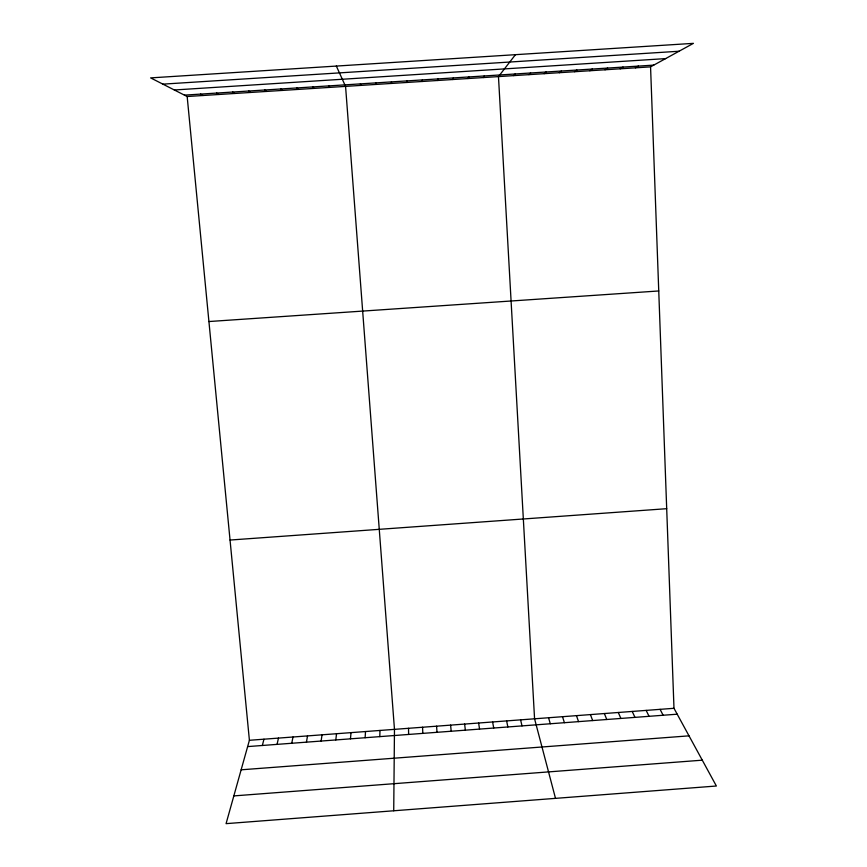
<?xml version="1.0" encoding="UTF-8"?>
<svg xmlns="http://www.w3.org/2000/svg" width="867" height="867" viewBox="0 0 867 867"><rect width="100%" height="100%" fill="white"/><g stroke="black" fill="none" stroke-linecap="round" stroke-linejoin="round"><path stroke-width="1.3" d="M393.726 810.786L394.474 729.353L345.565 86.386L336.342 66.065M379.779 736.625L379.995 730.447M406.829 82.463L406.926 80.891M365.126 737.73L365.516 731.542M350.463 738.836L351.027 732.626M335.8 739.941L336.537 733.72M321.126 741.047L322.036 734.815M306.441 742.152L307.525 735.91M422.121 81.487L422.413 79.905M291.756 743.268L293.003 737.004M277.05 744.374L278.48 738.099M262.354 745.479L263.947 739.193M187.164 96.519L249.403 740.288L226.07 823.65L716.38 786.011L673.984 708.296L650.564 66.867L693.437 43.35L150.62 77.889L187.164 96.519L650.564 66.867M437.412 80.501L437.9 78.919M452.682 79.526L453.376 77.922M467.952 78.55L468.841 76.935M483.222 77.575L484.295 75.949M515.453 54.675L498.471 76.599L534.571 718.808L555.509 798.366M513.719 75.624L515.182 73.977M528.957 74.649L530.615 72.98M544.183 73.673L546.037 71.994M559.41 72.698L561.448 71.007M574.615 71.723L576.858 70.032M589.82 70.747L592.259 69.046M605.025 69.783L607.648 68.059M620.208 68.807L623.026 67.073M635.392 67.832L638.405 66.087M233.841 795.906L702.281 760.175M249.403 740.288L673.984 708.296M247.637 746.595L677.192 714.191M241.145 769.809L689.005 735.845M230.048 540.043L666.701 508.691M208.914 321.538L658.747 290.965M162.898 84.142L679.045 51.24M174.343 89.984L665.618 58.609M184.433 95.132L653.772 65.112M200.515 94.102L203.041 95.5M216.598 93.072L218.917 94.481M232.659 92.043L234.773 93.473M248.721 91.013L250.628 92.455M264.771 89.984L266.472 91.447M280.81 88.965L282.306 90.428M296.839 87.935L298.14 89.42M312.857 86.917L313.952 88.401M328.875 85.887L329.763 87.394M660.08 709.347L663.125 715.242M646.153 710.398L649.047 716.305M632.238 711.449L634.958 717.377M618.301 712.501L620.87 718.44M604.364 713.541L606.77 719.502M590.416 714.592L592.66 720.564M576.468 715.643L578.538 721.626M360.401 83.871L360.889 85.4M562.51 716.695L564.417 722.699M548.551 717.746L550.296 723.761M520.59 719.859L522.021 725.896M506.61 720.911L507.867 726.958M375.92 82.874L376.213 84.424M492.619 721.962L493.713 728.031M478.617 723.013L479.549 729.093M464.614 724.075L465.373 730.166M450.602 725.126L451.198 731.239M436.578 726.188L437.011 732.301M391.429 81.888L391.526 83.438M422.554 727.24L422.825 733.374M408.52 728.302L408.628 734.447"/></g></svg>
